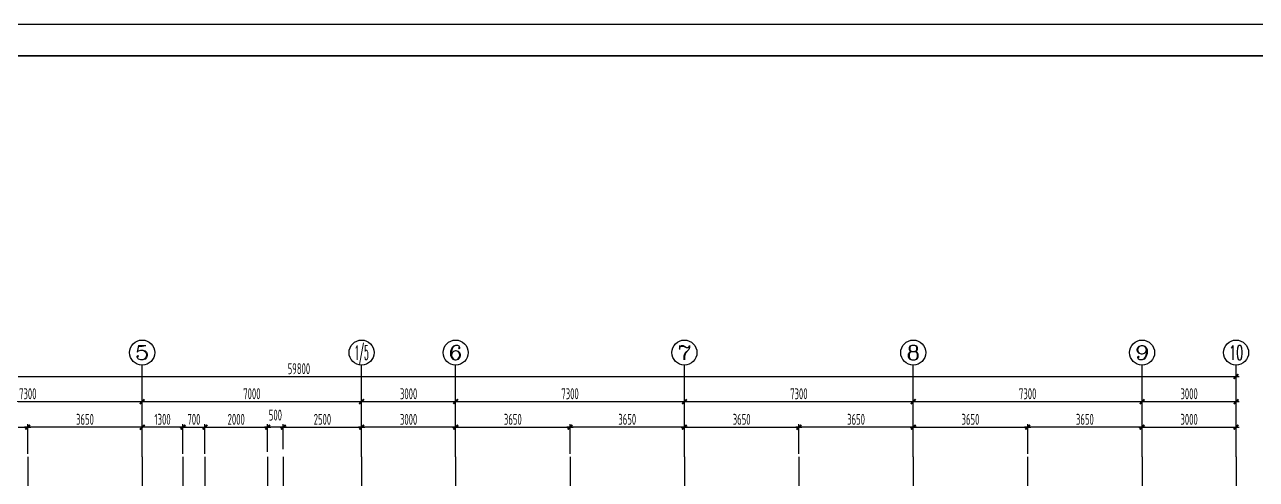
# Model space of a CAD drawing. Extents: x -472319 to -112444, y -516749 to -5704.
# Drawn here: x -187999 to -148703, y -106997 to -92475 of the extents above; entities that cross this region are included whole.
import ezdxf
from ezdxf.enums import TextEntityAlignment as Align

# ---------------------------------------------------------------- set-up
doc = ezdxf.new("R2010")
doc.units = 0
doc.header["$LTSCALE"] = 100
doc.header["$MEASUREMENT"] = 0
doc.linetypes.add('CENTER', pattern=[2, 1.25, -0.25, 0.25, -0.25])
doc.linetypes.add('DOTE', pattern=[2.42, 2, -0.2, 0.02, -0.2])
for name, color, linetype in [('1301', 24, 'Continuous'), ('AXIS', 3, 'Continuous'), ('AXIS_TEXT', 7, 'Continuous'), ('DOTE', 1, 'CENTER'), ('FRAME', 3, 'Continuous'), ('填充', 8, 'Continuous')]:
    doc.layers.add(name, color=color, linetype=linetype)
doc.styles.add('_TCH_AXIS', font='COMPLEX', dxfattribs={"bigfont": 'GBCBIG'})
doc.styles.add('COMPLEX', font='COMPLEX')
doc.styles.add('HZ', font='tssdeng.shx', dxfattribs={"width": 0.6, "height": 350, "bigfont": 'a.shx'})
doc.dimstyles.new('DIMN', dxfattribs={"dimtxt": 350, "dimasz": 150, "dimexe": 100, "dimexo": 100, "dimgap": 75, "dimtad": 1, "dimdec": 0, "dimzin": 0, "dimdsep": 46, "dimtxsty": 'HZ', "dimblk": 'ARCHTICK', "dimcen": 0.09, "dimdle": 100, "dimclrd": 3, "dimclre": 3, "dimclrt": 7, "dimazin": 2, "dimtfac": 1, "dimtdec": 0, "dimtmove": 2, "dimatfit": 3, "dimldrblk": 'ARCHTICK', "dimfxl": 1, "dimtolj": 1, "dimtzin": 0, "dimarcsym": 0})

# ---------------------------------------------------------------- blocks, each defined once
blk = doc.blocks.new('_ArchTick')
at = {"color": 0, "linetype": 'ByBlock', "const_width": 0.4}
blk.add_lwpolyline([(-0.5, -0.5), (0.5, 0.5)], dxfattribs=at)
blk = doc.blocks.new('*D1654')
at = {"layer": 'AXIS', "color": 3, "lineweight": -2, "transparency": 16777216}
for p, q in [((-191649, -104513), (-184149, -104513)), ((-191549, -106179), (-191549, -104413)), ((-184249, -106179), (-184249, -104413))]:
    blk.add_line(p, q, dxfattribs=at)
at = {"layer": 'Defpoints', "color": 0, "transparency": 16777216}
for p in [(-184249, -104513), (-191549, -106279), (-184249, -106279)]:
    blk.add_point(p, dxfattribs=at)
at = {"layer": 'AXIS', "color": 3, "lineweight": -2, "transparency": 16777216, "xscale": 150, "yscale": 150, "zscale": 150, "rotation": 180}
blk.add_blockref('_ArchTick', (-191549, -104513), dxfattribs=at)
at = {"layer": 'AXIS', "color": 3, "lineweight": -2, "transparency": 16777216, "xscale": 150, "yscale": 150, "zscale": 150}
blk.add_blockref('_ArchTick', (-184249, -104513), dxfattribs=at)
at = {"layer": 'AXIS', "color": 7, "transparency": 16777216, "insert": (-187899, -104263), "char_height": 350, "attachment_point": 5, "style": 'HZ'}
blk.add_mtext('\\A1;7300', dxfattribs=at)
blk = doc.blocks.new('*D1655')
at = {"layer": 'AXIS', "color": 3, "lineweight": -2, "transparency": 16777216}
for p, q in [((-184349, -104513), (-177149, -104513)), ((-184249, -106179), (-184249, -104413)), ((-177249, -106179), (-177249, -104413))]:
    blk.add_line(p, q, dxfattribs=at)
at = {"layer": 'Defpoints', "color": 0, "transparency": 16777216}
for p in [(-177249, -104513), (-184249, -106279), (-177249, -106279)]:
    blk.add_point(p, dxfattribs=at)
at = {"layer": 'AXIS', "color": 3, "lineweight": -2, "transparency": 16777216, "xscale": 150, "yscale": 150, "zscale": 150, "rotation": 180}
blk.add_blockref('_ArchTick', (-184249, -104513), dxfattribs=at)
at = {"layer": 'AXIS', "color": 3, "lineweight": -2, "transparency": 16777216, "xscale": 150, "yscale": 150, "zscale": 150}
blk.add_blockref('_ArchTick', (-177249, -104513), dxfattribs=at)
at = {"layer": 'AXIS', "color": 7, "transparency": 16777216, "insert": (-180749, -104263), "char_height": 350, "attachment_point": 5, "style": 'HZ'}
blk.add_mtext('\\A1;7000', dxfattribs=at)
blk = doc.blocks.new('*D1656')
at = {"layer": 'AXIS', "color": 3, "lineweight": -2, "transparency": 16777216}
for p, q in [((-177349, -104513), (-174149, -104513)), ((-177249, -106179), (-177249, -104413)), ((-174249, -106179), (-174249, -104413))]:
    blk.add_line(p, q, dxfattribs=at)
at = {"layer": 'Defpoints', "color": 0, "transparency": 16777216}
for p in [(-174249, -104513), (-177249, -106279), (-174249, -106279)]:
    blk.add_point(p, dxfattribs=at)
at = {"layer": 'AXIS', "color": 3, "lineweight": -2, "transparency": 16777216, "xscale": 150, "yscale": 150, "zscale": 150, "rotation": 180}
blk.add_blockref('_ArchTick', (-177249, -104513), dxfattribs=at)
at = {"layer": 'AXIS', "color": 3, "lineweight": -2, "transparency": 16777216, "xscale": 150, "yscale": 150, "zscale": 150}
blk.add_blockref('_ArchTick', (-174249, -104513), dxfattribs=at)
at = {"layer": 'AXIS', "color": 7, "transparency": 16777216, "insert": (-175749, -104263), "char_height": 350, "attachment_point": 5, "style": 'HZ'}
blk.add_mtext('\\A1;3000', dxfattribs=at)
blk = doc.blocks.new('*D1657')
at = {"layer": 'AXIS', "color": 3, "lineweight": -2, "transparency": 16777216}
for p, q in [((-174349, -104513), (-166849, -104513)), ((-174249, -106179), (-174249, -104413)), ((-166949, -106179), (-166949, -104413))]:
    blk.add_line(p, q, dxfattribs=at)
at = {"layer": 'Defpoints', "color": 0, "transparency": 16777216}
for p in [(-166949, -104513), (-174249, -106279), (-166949, -106279)]:
    blk.add_point(p, dxfattribs=at)
at = {"layer": 'AXIS', "color": 3, "lineweight": -2, "transparency": 16777216, "xscale": 150, "yscale": 150, "zscale": 150, "rotation": 180}
blk.add_blockref('_ArchTick', (-174249, -104513), dxfattribs=at)
at = {"layer": 'AXIS', "color": 3, "lineweight": -2, "transparency": 16777216, "xscale": 150, "yscale": 150, "zscale": 150}
blk.add_blockref('_ArchTick', (-166949, -104513), dxfattribs=at)
at = {"layer": 'AXIS', "color": 7, "transparency": 16777216, "insert": (-170599, -104263), "char_height": 350, "attachment_point": 5, "style": 'HZ'}
blk.add_mtext('\\A1;7300', dxfattribs=at)
blk = doc.blocks.new('*D1658')
at = {"layer": 'AXIS', "color": 3, "lineweight": -2, "transparency": 16777216}
for p, q in [((-167049, -104513), (-159549, -104513)), ((-166949, -106179), (-166949, -104413)), ((-159649, -106179), (-159649, -104413))]:
    blk.add_line(p, q, dxfattribs=at)
at = {"layer": 'Defpoints', "color": 0, "transparency": 16777216}
for p in [(-159649, -104513), (-166949, -106279), (-159649, -106279)]:
    blk.add_point(p, dxfattribs=at)
at = {"layer": 'AXIS', "color": 3, "lineweight": -2, "transparency": 16777216, "xscale": 150, "yscale": 150, "zscale": 150, "rotation": 180}
blk.add_blockref('_ArchTick', (-166949, -104513), dxfattribs=at)
at = {"layer": 'AXIS', "color": 3, "lineweight": -2, "transparency": 16777216, "xscale": 150, "yscale": 150, "zscale": 150}
blk.add_blockref('_ArchTick', (-159649, -104513), dxfattribs=at)
at = {"layer": 'AXIS', "color": 7, "transparency": 16777216, "insert": (-163299, -104263), "char_height": 350, "attachment_point": 5, "style": 'HZ'}
blk.add_mtext('\\A1;7300', dxfattribs=at)
blk = doc.blocks.new('*D1659')
at = {"layer": 'AXIS', "color": 3, "lineweight": -2, "transparency": 16777216}
for p, q in [((-159749, -104513), (-152249, -104513)), ((-159649, -106179), (-159649, -104413)), ((-152349, -106179), (-152349, -104413))]:
    blk.add_line(p, q, dxfattribs=at)
at = {"layer": 'Defpoints', "color": 0, "transparency": 16777216}
for p in [(-152349, -104513), (-159649, -106279), (-152349, -106279)]:
    blk.add_point(p, dxfattribs=at)
at = {"layer": 'AXIS', "color": 3, "lineweight": -2, "transparency": 16777216, "xscale": 150, "yscale": 150, "zscale": 150, "rotation": 180}
blk.add_blockref('_ArchTick', (-159649, -104513), dxfattribs=at)
at = {"layer": 'AXIS', "color": 3, "lineweight": -2, "transparency": 16777216, "xscale": 150, "yscale": 150, "zscale": 150}
blk.add_blockref('_ArchTick', (-152349, -104513), dxfattribs=at)
at = {"layer": 'AXIS', "color": 7, "transparency": 16777216, "insert": (-155999, -104263), "char_height": 350, "attachment_point": 5, "style": 'HZ'}
blk.add_mtext('\\A1;7300', dxfattribs=at)
blk = doc.blocks.new('*D1660')
at = {"layer": 'AXIS', "color": 3, "lineweight": -2, "transparency": 16777216}
for p, q in [((-152449, -104513), (-149249, -104513)), ((-152349, -106179), (-152349, -104413)), ((-149349, -106179), (-149349, -104413))]:
    blk.add_line(p, q, dxfattribs=at)
at = {"layer": 'Defpoints', "color": 0, "transparency": 16777216}
for p in [(-149349, -104513), (-152349, -106279), (-149349, -106279)]:
    blk.add_point(p, dxfattribs=at)
at = {"layer": 'AXIS', "color": 3, "lineweight": -2, "transparency": 16777216, "xscale": 150, "yscale": 150, "zscale": 150, "rotation": 180}
blk.add_blockref('_ArchTick', (-152349, -104513), dxfattribs=at)
at = {"layer": 'AXIS', "color": 3, "lineweight": -2, "transparency": 16777216, "xscale": 150, "yscale": 150, "zscale": 150}
blk.add_blockref('_ArchTick', (-149349, -104513), dxfattribs=at)
at = {"layer": 'AXIS', "color": 7, "transparency": 16777216, "insert": (-150849, -104263), "char_height": 350, "attachment_point": 5, "style": 'HZ'}
blk.add_mtext('\\A1;3000', dxfattribs=at)
blk = doc.blocks.new('*D1661')
at = {"layer": 'AXIS', "color": 3, "lineweight": -2, "transparency": 16777216}
for p, q in [((-209249, -103713), (-149249, -103713)), ((-209149, -106179), (-209149, -103613)), ((-149349, -106179), (-149349, -103613))]:
    blk.add_line(p, q, dxfattribs=at)
at = {"layer": 'Defpoints', "color": 0, "transparency": 16777216}
for p in [(-149349, -103713), (-209149, -106279), (-149349, -106279)]:
    blk.add_point(p, dxfattribs=at)
at = {"layer": 'AXIS', "color": 3, "lineweight": -2, "transparency": 16777216, "xscale": 150, "yscale": 150, "zscale": 150, "rotation": 180}
blk.add_blockref('_ArchTick', (-209149, -103713), dxfattribs=at)
at = {"layer": 'AXIS', "color": 3, "lineweight": -2, "transparency": 16777216, "xscale": 150, "yscale": 150, "zscale": 150}
blk.add_blockref('_ArchTick', (-149349, -103713), dxfattribs=at)
at = {"layer": 'AXIS', "color": 7, "transparency": 16777216, "insert": (-179249, -103463), "char_height": 350, "attachment_point": 5, "style": 'HZ'}
blk.add_mtext('\\A1;59800', dxfattribs=at)
blk = doc.blocks.new('_AXISO')
blk.add_circle((0, 0), 0.5)
at = {"layer": 'AXIS_TEXT', "style": 'COMPLEX', "width": 1.041667}
blk.add_attdef('A', text='', height=0.56, dxfattribs=at).set_placement((-0.25, -0.28), (0.25, -0.28), align=Align.FIT)
blk = doc.blocks.new('*D1726')
at = {"layer": '1301', "color": 3, "lineweight": -2, "transparency": 16777216}
for p, q in [((-184249, -106033), (-184249, -105230)), ((-182949, -106033), (-182949, -105230)), ((-182849, -105330), (-184349, -105330))]:
    blk.add_line(p, q, dxfattribs=at)
at = {"layer": 'Defpoints', "color": 0, "transparency": 16777216}
for p in [(-184249, -105330), (-184249, -106133), (-182949, -106133)]:
    blk.add_point(p, dxfattribs=at)
at = {"layer": '1301', "color": 3, "lineweight": -2, "transparency": 16777216, "xscale": 150, "yscale": 150, "zscale": 150, "rotation": 180}
blk.add_blockref('_ArchTick', (-184249, -105330), dxfattribs=at)
at = {"layer": '1301', "color": 3, "lineweight": -2, "transparency": 16777216, "xscale": 150, "yscale": 150, "zscale": 150}
blk.add_blockref('_ArchTick', (-182949, -105330), dxfattribs=at)
at = {"layer": '1301', "color": 7, "transparency": 16777216, "insert": (-183599, -105080), "char_height": 350, "attachment_point": 5, "style": 'HZ'}
blk.add_mtext('\\A1;1300', dxfattribs=at)
blk = doc.blocks.new('*D1727')
at = {"layer": '1301', "color": 3, "lineweight": -2, "transparency": 16777216}
for p, q in [((-182249, -105933), (-182249, -105230)), ((-180249, -106121), (-180249, -105230)), ((-182349, -105330), (-180149, -105330))]:
    blk.add_line(p, q, dxfattribs=at)
at = {"layer": 'Defpoints', "color": 0, "transparency": 16777216}
for p in [(-180249, -105330), (-182249, -106033), (-180249, -106221)]:
    blk.add_point(p, dxfattribs=at)
at = {"layer": '1301', "color": 3, "lineweight": -2, "transparency": 16777216, "xscale": 150, "yscale": 150, "zscale": 150, "rotation": 180}
blk.add_blockref('_ArchTick', (-182249, -105330), dxfattribs=at)
at = {"layer": '1301', "color": 3, "lineweight": -2, "transparency": 16777216, "xscale": 150, "yscale": 150, "zscale": 150}
blk.add_blockref('_ArchTick', (-180249, -105330), dxfattribs=at)
at = {"layer": '1301', "color": 7, "transparency": 16777216, "insert": (-181249, -105080), "char_height": 350, "attachment_point": 5, "style": 'HZ'}
blk.add_mtext('\\A1;2000', dxfattribs=at)
blk = doc.blocks.new('*D1728')
at = {"layer": '1301', "color": 3, "lineweight": -2, "transparency": 16777216}
for p, q in [((-179749, -105933), (-179749, -105230)), ((-177249, -106033), (-177249, -105230)), ((-179849, -105330), (-177149, -105330))]:
    blk.add_line(p, q, dxfattribs=at)
at = {"layer": 'Defpoints', "color": 0, "transparency": 16777216}
for p in [(-177249, -105330), (-179749, -106033), (-177249, -106133)]:
    blk.add_point(p, dxfattribs=at)
at = {"layer": '1301', "color": 3, "lineweight": -2, "transparency": 16777216, "xscale": 150, "yscale": 150, "zscale": 150, "rotation": 180}
blk.add_blockref('_ArchTick', (-179749, -105330), dxfattribs=at)
at = {"layer": '1301', "color": 3, "lineweight": -2, "transparency": 16777216, "xscale": 150, "yscale": 150, "zscale": 150}
blk.add_blockref('_ArchTick', (-177249, -105330), dxfattribs=at)
at = {"layer": '1301', "color": 7, "transparency": 16777216, "insert": (-178499, -105080), "char_height": 350, "attachment_point": 5, "style": 'HZ'}
blk.add_mtext('\\A1;2500', dxfattribs=at)
blk = doc.blocks.new('*D1729')
at = {"layer": '1301', "color": 3, "lineweight": -2, "transparency": 16777216}
for p, q in [((-180249, -106033), (-180249, -105230)), ((-179749, -106033), (-179749, -105230)), ((-179649, -105330), (-180349, -105330))]:
    blk.add_line(p, q, dxfattribs=at)
at = {"layer": 'Defpoints', "color": 0, "transparency": 16777216}
for p in [(-180249, -105330), (-180249, -106133), (-179749, -106133)]:
    blk.add_point(p, dxfattribs=at)
at = {"layer": '1301', "color": 3, "lineweight": -2, "transparency": 16777216, "xscale": 150, "yscale": 150, "zscale": 150, "rotation": 180}
blk.add_blockref('_ArchTick', (-180249, -105330), dxfattribs=at)
at = {"layer": '1301', "color": 3, "lineweight": -2, "transparency": 16777216, "xscale": 150, "yscale": 150, "zscale": 150}
blk.add_blockref('_ArchTick', (-179749, -105330), dxfattribs=at)
at = {"layer": '1301', "color": 7, "transparency": 16777216, "insert": (-179999, -104943), "char_height": 350, "attachment_point": 5, "style": 'HZ'}
blk.add_mtext('\\A1;500', dxfattribs=at)
blk = doc.blocks.new('*D1732')
at = {"layer": '1301', "color": 3, "lineweight": -2, "transparency": 16777216}
for p, q in [((-177249, -106179), (-177249, -105231)), ((-174249, -106179), (-174249, -105231)), ((-174149, -105331), (-177349, -105331))]:
    blk.add_line(p, q, dxfattribs=at)
at = {"layer": 'Defpoints', "color": 0, "transparency": 16777216}
for p in [(-177249, -105331), (-177249, -106279), (-174249, -106279)]:
    blk.add_point(p, dxfattribs=at)
at = {"layer": '1301', "color": 3, "lineweight": -2, "transparency": 16777216, "xscale": 150, "yscale": 150, "zscale": 150, "rotation": 180}
blk.add_blockref('_ArchTick', (-177249, -105331), dxfattribs=at)
at = {"layer": '1301', "color": 3, "lineweight": -2, "transparency": 16777216, "xscale": 150, "yscale": 150, "zscale": 150}
blk.add_blockref('_ArchTick', (-174249, -105331), dxfattribs=at)
at = {"layer": '1301', "color": 7, "transparency": 16777216, "insert": (-175749, -105081), "char_height": 350, "attachment_point": 5, "style": 'HZ'}
blk.add_mtext('\\A1;3000', dxfattribs=at)
blk = doc.blocks.new('*D1733')
at = {"layer": '1301', "color": 3, "lineweight": -2, "transparency": 16777216}
for p, q in [((-155999, -106179), (-155999, -105230)), ((-152349, -106179), (-152349, -105230)), ((-152249, -105330), (-156099, -105330))]:
    blk.add_line(p, q, dxfattribs=at)
at = {"layer": 'Defpoints', "color": 0, "transparency": 16777216}
for p in [(-155999, -105330), (-155999, -106279), (-152349, -106279)]:
    blk.add_point(p, dxfattribs=at)
at = {"layer": '1301', "color": 3, "lineweight": -2, "transparency": 16777216, "xscale": 150, "yscale": 150, "zscale": 150, "rotation": 180}
blk.add_blockref('_ArchTick', (-155999, -105330), dxfattribs=at)
at = {"layer": '1301', "color": 3, "lineweight": -2, "transparency": 16777216, "xscale": 150, "yscale": 150, "zscale": 150}
blk.add_blockref('_ArchTick', (-152349, -105330), dxfattribs=at)
at = {"layer": '1301', "color": 7, "transparency": 16777216, "insert": (-154174, -105080), "char_height": 350, "attachment_point": 5, "style": 'HZ'}
blk.add_mtext('\\A1;3650', dxfattribs=at)
blk = doc.blocks.new('*D1730')
at = {"layer": '1301', "color": 3, "lineweight": -2, "transparency": 16777216}
for p, q in [((-159649, -106179), (-159649, -105230)), ((-155999, -106179), (-155999, -105230)), ((-159749, -105330), (-155899, -105330))]:
    blk.add_line(p, q, dxfattribs=at)
at = {"layer": 'Defpoints', "color": 0, "transparency": 16777216}
for p in [(-155999, -105330), (-159649, -106279), (-155999, -106279)]:
    blk.add_point(p, dxfattribs=at)
at = {"layer": '1301', "color": 3, "lineweight": -2, "transparency": 16777216, "xscale": 150, "yscale": 150, "zscale": 150, "rotation": 180}
blk.add_blockref('_ArchTick', (-159649, -105330), dxfattribs=at)
at = {"layer": '1301', "color": 3, "lineweight": -2, "transparency": 16777216, "xscale": 150, "yscale": 150, "zscale": 150}
blk.add_blockref('_ArchTick', (-155999, -105330), dxfattribs=at)
at = {"layer": '1301', "color": 7, "transparency": 16777216, "insert": (-157824, -105080), "char_height": 350, "attachment_point": 5, "style": 'HZ'}
blk.add_mtext('\\A1;3650', dxfattribs=at)
blk = doc.blocks.new('*D1734')
at = {"layer": '1301', "color": 3, "lineweight": -2, "transparency": 16777216}
for p, q in [((-182949, -106179), (-182949, -105230)), ((-182249, -106179), (-182249, -105230)), ((-183049, -105330), (-182149, -105330))]:
    blk.add_line(p, q, dxfattribs=at)
at = {"layer": 'Defpoints', "color": 0, "transparency": 16777216}
for p in [(-182249, -105330), (-182949, -106279), (-182249, -106279)]:
    blk.add_point(p, dxfattribs=at)
at = {"layer": '1301', "color": 3, "lineweight": -2, "transparency": 16777216, "xscale": 150, "yscale": 150, "zscale": 150, "rotation": 180}
blk.add_blockref('_ArchTick', (-182949, -105330), dxfattribs=at)
at = {"layer": '1301', "color": 3, "lineweight": -2, "transparency": 16777216, "xscale": 150, "yscale": 150, "zscale": 150}
blk.add_blockref('_ArchTick', (-182249, -105330), dxfattribs=at)
at = {"layer": '1301', "color": 7, "transparency": 16777216, "insert": (-182599, -105080), "char_height": 350, "attachment_point": 5, "style": 'HZ'}
blk.add_mtext('\\A1;700', dxfattribs=at)
blk = doc.blocks.new('*D1731')
at = {"layer": '1301', "color": 3, "lineweight": -2, "transparency": 16777216}
for p, q in [((-152349, -106179), (-152349, -105230)), ((-149349, -106079), (-149349, -105230)), ((-152449, -105330), (-149249, -105330))]:
    blk.add_line(p, q, dxfattribs=at)
at = {"layer": 'Defpoints', "color": 0, "transparency": 16777216}
for p in [(-149349, -105330), (-152349, -106279), (-149349, -106179)]:
    blk.add_point(p, dxfattribs=at)
at = {"layer": '1301', "color": 3, "lineweight": -2, "transparency": 16777216, "xscale": 150, "yscale": 150, "zscale": 150, "rotation": 180}
blk.add_blockref('_ArchTick', (-152349, -105330), dxfattribs=at)
at = {"layer": '1301', "color": 3, "lineweight": -2, "transparency": 16777216, "xscale": 150, "yscale": 150, "zscale": 150}
blk.add_blockref('_ArchTick', (-149349, -105330), dxfattribs=at)
at = {"layer": '1301', "color": 7, "transparency": 16777216, "insert": (-150849, -105080), "char_height": 350, "attachment_point": 5, "style": 'HZ'}
blk.add_mtext('\\A1;3000', dxfattribs=at)
blk = doc.blocks.new('*D1715')
at = {"layer": '1301', "color": 3, "lineweight": -2, "transparency": 16777216}
for p, q in [((-163299, -106179), (-163299, -105230)), ((-159649, -106179), (-159649, -105230)), ((-159549, -105330), (-163399, -105330))]:
    blk.add_line(p, q, dxfattribs=at)
at = {"layer": 'Defpoints', "color": 0, "transparency": 16777216}
for p in [(-163299, -105330), (-163299, -106279), (-159649, -106279)]:
    blk.add_point(p, dxfattribs=at)
at = {"layer": '1301', "color": 3, "lineweight": -2, "transparency": 16777216, "xscale": 150, "yscale": 150, "zscale": 150, "rotation": 180}
blk.add_blockref('_ArchTick', (-163299, -105330), dxfattribs=at)
at = {"layer": '1301', "color": 3, "lineweight": -2, "transparency": 16777216, "xscale": 150, "yscale": 150, "zscale": 150}
blk.add_blockref('_ArchTick', (-159649, -105330), dxfattribs=at)
at = {"layer": '1301', "color": 7, "transparency": 16777216, "insert": (-161474, -105080), "char_height": 350, "attachment_point": 5, "style": 'HZ'}
blk.add_mtext('\\A1;3650', dxfattribs=at)
blk = doc.blocks.new('*D1716')
at = {"layer": '1301', "color": 3, "lineweight": -2, "transparency": 16777216}
for p, q in [((-166949, -106179), (-166949, -105230)), ((-163299, -106179), (-163299, -105230)), ((-167049, -105330), (-163199, -105330))]:
    blk.add_line(p, q, dxfattribs=at)
at = {"layer": 'Defpoints', "color": 0, "transparency": 16777216}
for p in [(-163299, -105330), (-166949, -106279), (-163299, -106279)]:
    blk.add_point(p, dxfattribs=at)
at = {"layer": '1301', "color": 3, "lineweight": -2, "transparency": 16777216, "xscale": 150, "yscale": 150, "zscale": 150, "rotation": 180}
blk.add_blockref('_ArchTick', (-166949, -105330), dxfattribs=at)
at = {"layer": '1301', "color": 3, "lineweight": -2, "transparency": 16777216, "xscale": 150, "yscale": 150, "zscale": 150}
blk.add_blockref('_ArchTick', (-163299, -105330), dxfattribs=at)
at = {"layer": '1301', "color": 7, "transparency": 16777216, "insert": (-165124, -105080), "char_height": 350, "attachment_point": 5, "style": 'HZ'}
blk.add_mtext('\\A1;3650', dxfattribs=at)
blk = doc.blocks.new('*D1717')
at = {"layer": '1301', "color": 3, "lineweight": -2, "transparency": 16777216}
for p, q in [((-170599, -106179), (-170599, -105230)), ((-166949, -106179), (-166949, -105230)), ((-166849, -105330), (-170699, -105330))]:
    blk.add_line(p, q, dxfattribs=at)
at = {"layer": 'Defpoints', "color": 0, "transparency": 16777216}
for p in [(-170599, -105330), (-170599, -106279), (-166949, -106279)]:
    blk.add_point(p, dxfattribs=at)
at = {"layer": '1301', "color": 3, "lineweight": -2, "transparency": 16777216, "xscale": 150, "yscale": 150, "zscale": 150, "rotation": 180}
blk.add_blockref('_ArchTick', (-170599, -105330), dxfattribs=at)
at = {"layer": '1301', "color": 3, "lineweight": -2, "transparency": 16777216, "xscale": 150, "yscale": 150, "zscale": 150}
blk.add_blockref('_ArchTick', (-166949, -105330), dxfattribs=at)
at = {"layer": '1301', "color": 7, "transparency": 16777216, "insert": (-168774, -105080), "char_height": 350, "attachment_point": 5, "style": 'HZ'}
blk.add_mtext('\\A1;3650', dxfattribs=at)
blk = doc.blocks.new('*D1718')
at = {"layer": '1301', "color": 3, "lineweight": -2, "transparency": 16777216}
for p, q in [((-174249, -106179), (-174249, -105230)), ((-170599, -106179), (-170599, -105230)), ((-174349, -105330), (-170499, -105330))]:
    blk.add_line(p, q, dxfattribs=at)
at = {"layer": 'Defpoints', "color": 0, "transparency": 16777216}
for p in [(-170599, -105330), (-174249, -106279), (-170599, -106279)]:
    blk.add_point(p, dxfattribs=at)
at = {"layer": '1301', "color": 3, "lineweight": -2, "transparency": 16777216, "xscale": 150, "yscale": 150, "zscale": 150, "rotation": 180}
blk.add_blockref('_ArchTick', (-174249, -105330), dxfattribs=at)
at = {"layer": '1301', "color": 3, "lineweight": -2, "transparency": 16777216, "xscale": 150, "yscale": 150, "zscale": 150}
blk.add_blockref('_ArchTick', (-170599, -105330), dxfattribs=at)
at = {"layer": '1301', "color": 7, "transparency": 16777216, "insert": (-172424, -105080), "char_height": 350, "attachment_point": 5, "style": 'HZ'}
blk.add_mtext('\\A1;3650', dxfattribs=at)
blk = doc.blocks.new('*D1719')
at = {"layer": '1301', "color": 3, "lineweight": -2, "transparency": 16777216}
for p, q in [((-187899, -106179), (-187899, -105230)), ((-184249, -106179), (-184249, -105230)), ((-184149, -105330), (-187999, -105330))]:
    blk.add_line(p, q, dxfattribs=at)
at = {"layer": 'Defpoints', "color": 0, "transparency": 16777216}
for p in [(-187899, -105330), (-187899, -106279), (-184249, -106279)]:
    blk.add_point(p, dxfattribs=at)
at = {"layer": '1301', "color": 3, "lineweight": -2, "transparency": 16777216, "xscale": 150, "yscale": 150, "zscale": 150, "rotation": 180}
blk.add_blockref('_ArchTick', (-187899, -105330), dxfattribs=at)
at = {"layer": '1301', "color": 3, "lineweight": -2, "transparency": 16777216, "xscale": 150, "yscale": 150, "zscale": 150}
blk.add_blockref('_ArchTick', (-184249, -105330), dxfattribs=at)
at = {"layer": '1301', "color": 7, "transparency": 16777216, "insert": (-186074, -105080), "char_height": 350, "attachment_point": 5, "style": 'HZ'}
blk.add_mtext('\\A1;3650', dxfattribs=at)
blk = doc.blocks.new('*D1720')
at = {"layer": '1301', "color": 3, "lineweight": -2, "transparency": 16777216}
for p, q in [((-191549, -106179), (-191549, -105230)), ((-187899, -106179), (-187899, -105230)), ((-191649, -105330), (-187799, -105330))]:
    blk.add_line(p, q, dxfattribs=at)
at = {"layer": 'Defpoints', "color": 0, "transparency": 16777216}
for p in [(-187899, -105330), (-191549, -106279), (-187899, -106279)]:
    blk.add_point(p, dxfattribs=at)
at = {"layer": '1301', "color": 3, "lineweight": -2, "transparency": 16777216, "xscale": 150, "yscale": 150, "zscale": 150, "rotation": 180}
blk.add_blockref('_ArchTick', (-191549, -105330), dxfattribs=at)
at = {"layer": '1301', "color": 3, "lineweight": -2, "transparency": 16777216, "xscale": 150, "yscale": 150, "zscale": 150}
blk.add_blockref('_ArchTick', (-187899, -105330), dxfattribs=at)
at = {"layer": '1301', "color": 7, "transparency": 16777216, "insert": (-189724, -105080), "char_height": 350, "attachment_point": 5, "style": 'HZ'}
blk.add_mtext('\\A1;3650', dxfattribs=at)
blk = doc.blocks.new('A$C20674F94')
at = {"layer": 'FRAME'}
for p, q in [((84100, 59400), (0, 59400)), ((83100, 58400), (2500, 58400))]:
    blk.add_line(p, q, dxfattribs=at)
at = {"layer": 'FRAME', "const_width": 50}
blk.add_lwpolyline([(2500, 58400), (83100, 58400), (83100, 1000), (2500, 1000), (2500, 58400)], dxfattribs=at)

msp = doc.modelspace()

# ---------------------------------------------------------------- linework, layer by layer
at = {"layer": 'AXIS'}
for p, q in [((-184249.329, -106279.242), (-184249.329, -103348.447)), ((-177249.329, -106279.242), (-177249.329, -103348.447)), ((-174249.329, -106279.242), (-174249.329, -103348.447)), ((-166949.329, -106279.242), (-166949.329, -103348.447)), ((-159649.329, -106279.242), (-159649.329, -103348.447)), ((-152349.329, -106279.242), (-152349.329, -103348.447)), ((-149349.329, -106279.242), (-149349.329, -103348.447))]:
    msp.add_line(p, q, dxfattribs=at)
at = {"layer": 'DOTE', "linetype": 'DOTE', "ltscale": 10}
for p, q in [((-187899.329, -106279.242), (-187899.329, -128429.282)), ((-184249.329, -106279.242), (-184249.329, -128429.282)), ((-182949.329, -106279.242), (-182949.329, -115548.891)), ((-182249.329, -106279.242), (-182249.329, -111598.889)), ((-180249.329, -106279.242), (-180249.329, -109448.89)), ((-179749.329, -106279.242), (-179749.329, -115698.89)), ((-177249.329, -106279.242), (-177249.329, -128429.282)), ((-174249.329, -106279.242), (-174249.329, -128429.282)), ((-170599.329, -106279.242), (-170599.329, -128429.282)), ((-166949.329, -106279.242), (-166949.329, -128429.282)), ((-163299.329, -106279.242), (-163299.329, -128429.282)), ((-159649.329, -106279.242), (-159649.329, -128429.282)), ((-155999.329, -106279.242), (-155999.329, -128429.282)), ((-152349.329, -106279.242), (-152349.329, -128429.282)), ((-149349.329, -106279.242), (-149349.329, -128429.282))]:
    msp.add_line(p, q, dxfattribs=at)

# ---------------------------------------------------------------- block references
at = {"layer": 'AXIS'}
ref = msp.add_blockref('_AXISO', (-184249.329, -102948.447), dxfattribs=dict(at, xscale=800, yscale=800, zscale=800))
ref.add_attrib('A', '5', dxfattribs={"layer": 'AXIS_TEXT', "height": 452.548, "style": '_TCH_AXIS', "width": 1.5}).set_placement((-184475.603, -103174.721), (-184023.055, -103174.721), align=Align.FIT)
ref = msp.add_blockref('_AXISO', (-177249.329, -102948.447), dxfattribs=dict(at, xscale=800, yscale=800, zscale=800))
ref.add_attrib('A', '1/5', dxfattribs={"layer": 'AXIS_TEXT', "height": 452.5483, "style": '_TCH_AXIS', "width": 0.411765}).set_placement((-177475.603, -103174.721), (-177023.055, -103174.721), align=Align.FIT)
ref = msp.add_blockref('_AXISO', (-174249.329, -102948.447), dxfattribs=dict(at, xscale=800, yscale=800, zscale=800))
ref.add_attrib('A', '6', dxfattribs={"layer": 'AXIS_TEXT', "height": 452.548, "style": '_TCH_AXIS', "width": 1.5}).set_placement((-174475.603, -103174.721), (-174023.055, -103174.721), align=Align.FIT)
ref = msp.add_blockref('_AXISO', (-166949.329, -102948.447), dxfattribs=dict(at, xscale=800, yscale=800, zscale=800))
ref.add_attrib('A', '7', dxfattribs={"layer": 'AXIS_TEXT', "height": 452.548, "style": '_TCH_AXIS', "width": 1.5}).set_placement((-167175.603, -103174.721), (-166723.055, -103174.721), align=Align.FIT)
ref = msp.add_blockref('_AXISO', (-159649.329, -102948.447), dxfattribs=dict(at, xscale=800, yscale=800, zscale=800))
ref.add_attrib('A', '8', dxfattribs={"layer": 'AXIS_TEXT', "height": 452.548, "style": '_TCH_AXIS', "width": 1.5}).set_placement((-159875.603, -103174.721), (-159423.055, -103174.721), align=Align.FIT)
ref = msp.add_blockref('_AXISO', (-152349.329, -102948.447), dxfattribs=dict(at, xscale=800, yscale=800, zscale=800))
ref.add_attrib('A', '9', dxfattribs={"layer": 'AXIS_TEXT', "height": 452.548, "style": '_TCH_AXIS', "width": 1.5}).set_placement((-152575.603, -103174.721), (-152123.055, -103174.721), align=Align.FIT)
ref = msp.add_blockref('_AXISO', (-149349.329, -102948.447), dxfattribs=dict(at, xscale=800, yscale=800, zscale=800))
ref.add_attrib('A', '10', dxfattribs={"layer": 'AXIS_TEXT', "height": 452.5483, "style": '_TCH_AXIS', "width": 0.724138}).set_placement((-149575.603, -103174.721), (-149123.055, -103174.721), align=Align.FIT)
at = {"layer": '填充'}
msp.add_blockref('A$C20674F94', (-218450.5, -151874.5), dxfattribs=at)

# ---------------------------------------------------------------- dimensions: what is measured, and where the dimension line sits
at = {"layer": '1301', "color": 7}
for base, p1, p2, picture, middle in [((-187899.329, -105330.5), (-191549.329, -106279.242), (-187899.329, -106279.242), '*D1720', (-189724.329, -105080.5)), ((-170599.329, -105330.5), (-174249.329, -106279.242), (-170599.329, -106279.242), '*D1718', (-172424.329, -105080.5)), ((-163299.329, -105330.5), (-166949.329, -106279.242), (-163299.329, -106279.242), '*D1716', (-165124.329, -105080.5)), ((-155999.329, -105330.5), (-159649.329, -106279.242), (-155999.329, -106279.242), '*D1730', (-157824.329, -105080.5))]:
    dim = msp.add_linear_dim(base=base, p1=p1, p2=p2, angle=180, dimstyle='DIMN', override={"dimfxl": 100}, dxfattribs=at)
    dim.commit()
    dim.dimension.update_dxf_attribs({"geometry": picture, "text_midpoint": middle})
for base, p1, p2, picture, middle in [((-187899.329, -105330.5), (-184249.329, -106279.242), (-187899.329, -106279.242), '*D1719', (-186074.329, -105080.5)), ((-184249.329, -105330.5), (-182949.329, -106133.242), (-184249.329, -106133.242), '*D1726', (-183599.329, -105080.5)), ((-182249.329, -105330.5), (-182949.329, -106279.242), (-182249.329, -106279.242), '*D1734', (-182599.329, -105080.5)), ((-180249.329, -105330.5), (-182249.329, -106033.242), (-180249.329, -106221), '*D1727', (-181249.329, -105080.5)), ((-180249.329, -105330.5), (-179749.329, -106133.242), (-180249.329, -106133.242), '*D1729', (-179999.329, -104943)), ((-177249.329, -105330.5), (-179749.329, -106033.242), (-177249.329, -106133.242), '*D1728', (-178499.329, -105080.5)), ((-177249.329, -105330.5), (-174249.329, -106279.242), (-177249.329, -106279.242), '*D1732', (-175749.329, -105080.5)), ((-170599.329, -105330.5), (-166949.329, -106279.242), (-170599.329, -106279.242), '*D1717', (-168774.329, -105080.5)), ((-163299.329, -105330.5), (-159649.329, -106279.242), (-163299.329, -106279.242), '*D1715', (-161474.329, -105080.5)), ((-155999.329, -105330.5), (-152349.329, -106279.242), (-155999.329, -106279.242), '*D1733', (-154174.329, -105080.5)), ((-149349.329, -105330.5), (-152349.329, -106279.242), (-149349.329, -106179.242), '*D1731', (-150849.329, -105080.5))]:
    dim = msp.add_linear_dim(base=base, p1=p1, p2=p2, dimstyle='DIMN', override={"dimfxl": 100}, dxfattribs=at)
    dim.commit()
    dim.dimension.update_dxf_attribs({"geometry": picture, "text_midpoint": middle})
at = {"layer": 'AXIS'}
for p1, p2, distance, picture, middle in [((-209149.329, -106279.242), (-149349.329, -106279.242), 2566.5, '*D1661', (-179249.329, -103462.742)), ((-191549.329, -106279.242), (-184249.329, -106279.242), 1766.5, '*D1654', (-187899.329, -104262.742)), ((-184249.329, -106279.242), (-177249.329, -106279.242), 1766.5, '*D1655', (-180749.329, -104262.742)), ((-177249.329, -106279.242), (-174249.329, -106279.242), 1766.5, '*D1656', (-175749.329, -104262.742)), ((-174249.329, -106279.242), (-166949.329, -106279.242), 1766.5, '*D1657', (-170599.329, -104262.742)), ((-166949.329, -106279.242), (-159649.329, -106279.242), 1766.5, '*D1658', (-163299.329, -104262.742)), ((-159649.329, -106279.242), (-152349.329, -106279.242), 1766.5, '*D1659', (-155999.329, -104262.742)), ((-152349.329, -106279.242), (-149349.329, -106279.242), 1766.5, '*D1660', (-150849.329, -104262.742))]:
    dim = msp.add_aligned_dim(p1=p1, p2=p2, distance=distance, dimstyle='DIMN', dxfattribs=at)
    dim.commit()
    dim.dimension.update_dxf_attribs({"geometry": picture, "text_midpoint": middle})

doc.saveas('drawing.dxf')
